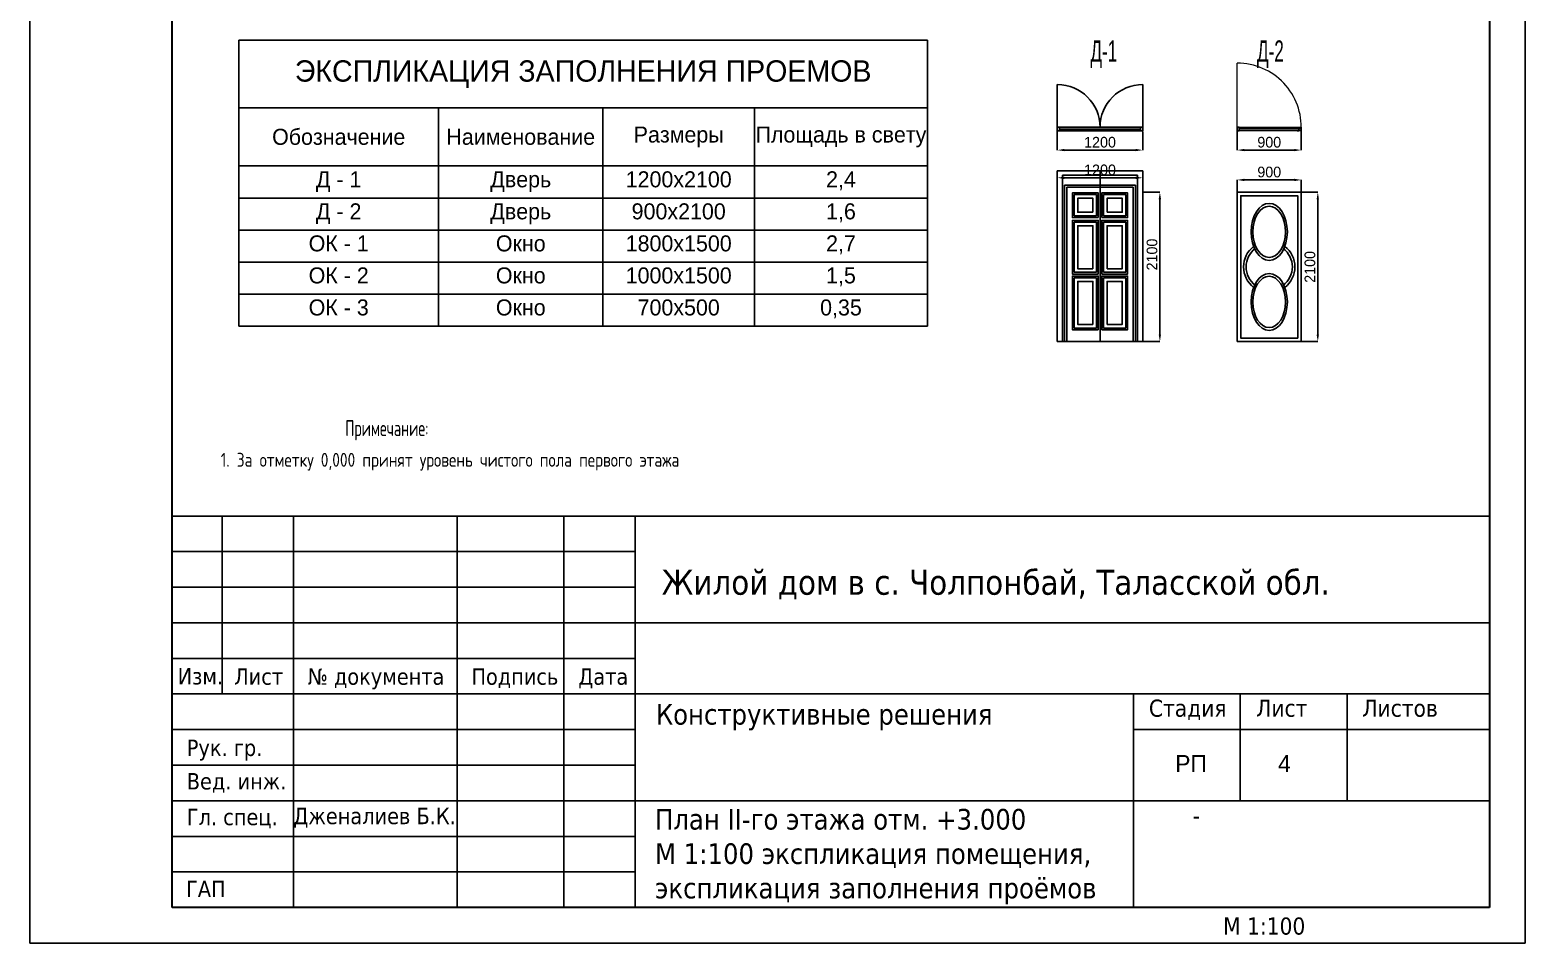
# Model space of a CAD drawing. Header units: millimetres. Extents: x 363119 to 453119, y -246250 to -184425.
# Drawn here: x 432119 to 453119, y -214125 to -201295 of the extents above; entities that cross this region are included whole.
import ezdxf

# ---------------------------------------------------------------- set-up
doc = ezdxf.new("R2010")
doc.units = ezdxf.units.MM
for name, color, linetype in [('0 duvar', 2, 'Continuous'), ('AHSAP KAPI', 152, 'Continuous'), ('Надписи', 211, 'Continuous'), ('Штамп', 222, 'Continuous')]:
    doc.layers.add(name, color=color, linetype=linetype)
doc.layers.add('ahsap', color=222, linetype='Continuous', lineweight=13)
doc.layers.add('Pencere No', color=7, linetype='Continuous', lineweight=13)
doc.styles.add('1', font='ARIALN.TTF', dxfattribs={"width": 0.7})
doc.styles.add('SPDS', font='SPDS.shx')
doc.dimstyles.new('ISO-25', dxfattribs={"dimtxt": 100, "dimasz": 2.5, "dimexe": 1.25, "dimexo": 0.625, "dimtad": 1, "dimdec": 0, "dimtxsty": 'Standard', "dimcen": 2.5, "dimadec": 0, "dimazin": 0, "dimtfac": 1, "dimtdec": 0, "dimtmove": 0, "dimatfit": 3, "dimfxl": 0, "dimarcsym": 0})

# ---------------------------------------------------------------- blocks, each defined once
blk = doc.blocks.new('*T356')
at = {"layer": 'ahsap', "color": 0, "linetype": 'ByBlock', "lineweight": -2}
for p, q in [((0, 0), (9669, 0)), ((0, 0), (0, -4016)), ((9669, 0), (9669, -4016)), ((0, -950), (9669, -950)), ((2803, -950), (2803, -4016)), ((5112, -950), (5112, -4016)), ((7240, -950), (7240, -4016)), ((0, -1766), (9669, -1766)), ((0, -2216), (9669, -2216)), ((0, -2666), (9669, -2666)), ((0, -3116), (9669, -3116)), ((0, -3566), (9669, -3566)), ((0, -4016), (9669, -4016))]:
    blk.add_line(p, q, dxfattribs=at)
at = {"layer": 'ahsap', "color": 0}
for s, insert, char_height, width, attachment_point in [('ЭКСПЛИКАЦИЯ ЗАПОЛНЕНИЯ ПРОЕМОВ', (4834, -475), 300, 9518.96, 5), ('Обозначение', (1401, -1358), 225, 2652.9, 5), ('Наименование', (3958, -1358), 225, 2159.6, 5), ('Размеры', (6176, -1358), 225, 1977.66, 5), ('Площадь в свету', (8455, -1358), 225, 2278.81, 5), ('Д - 1', (1401, -1841), 225, 2652.9, 2), ('Дверь', (3958, -1841), 225, 2159.6, 2), ('1200х2100', (6176, -1841), 225, 1977.66, 2), ('2,4', (8455, -1841), 225, 2278.81, 2), ('Д - 2', (1401, -2291), 225, 2652.9, 2), ('Дверь', (3958, -2291), 225, 2159.6, 2), ('900х2100', (6176, -2291), 225, 1977.66, 2), ('1,6', (8455, -2291), 225, 2278.81, 2), ('ОК - 1', (1401, -2741), 225, 2652.9, 2), ('Окно', (3958, -2741), 225, 2159.6, 2), ('1800х1500', (6176, -2741), 225, 1977.66, 2), ('2,7', (8455, -2741), 225, 2278.81, 2), ('ОК - 2', (1401, -3191), 225, 2652.9, 2), ('Окно', (3958, -3191), 225, 2159.6, 2), ('1000х1500', (6176, -3191), 225, 1977.66, 2), ('1,5', (8455, -3191), 225, 2278.81, 2), ('ОК - 3', (1401, -3641), 225, 2652.9, 2), ('Окно', (3958, -3641), 225, 2159.6, 2), ('700х500', (6176, -3641), 225, 1977.66, 2), ('0,35', (8455, -3641), 225, 2278.81, 2)]:
    blk.add_mtext(s, dxfattribs=dict(at, insert=insert, char_height=char_height, width=width, attachment_point=attachment_point))
blk = doc.blocks.new('*D359')
at = {"layer": 'ahsap', "color": 0, "lineweight": -2}
for p, q in [((449076, -202713), (449076, -202984)), ((449976, -202713), (449976, -202984)), ((449176, -202984), (449876, -202984))]:
    blk.add_line(p, q, dxfattribs=at)
at = {"layer": 'ahsap', "color": 0}
for points in [[(449176, -202967), (449176, -203000), (449076, -202984)], [(449876, -202967), (449876, -203000), (449976, -202984)]]:
    blk.add_solid(points, dxfattribs=at)
at = {"layer": 'DEFPOINTS', "color": 0}
for p in [(449076, -202712), (449976, -202712), (449976, -202984)]:
    blk.add_point(p, dxfattribs=at)
at = {"layer": 'ahsap', "color": 0, "insert": (449526, -202874), "char_height": 150, "attachment_point": 5}
blk.add_mtext('900', dxfattribs=at)
blk = doc.blocks.new('*D360')
at = {"layer": 'ahsap', "color": 0, "lineweight": -2}
for p, q in [((447749, -203575), (447990, -203575)), ((447990, -203675), (447990, -205575)), ((447750, -205675), (447990, -205675))]:
    blk.add_line(p, q, dxfattribs=at)
at = {"layer": 'ahsap', "color": 0}
for points in [[(447973, -203675), (448006, -203675), (447990, -203575)], [(447973, -205575), (448006, -205575), (447990, -205675)]]:
    blk.add_solid(points, dxfattribs=at)
at = {"layer": 'DEFPOINTS', "color": 0}
for p in [(447749, -203575), (447750, -205675), (447990, -205675)]:
    blk.add_point(p, dxfattribs=at)
at = {"layer": 'ahsap', "color": 0, "insert": (447880, -204451), "char_height": 150, "attachment_point": 5, "rotation": 90}
blk.add_mtext('2100', dxfattribs=at)
blk = doc.blocks.new('*D361')
at = {"layer": 'ahsap', "color": 0, "lineweight": -2}
for p, q in [((446549, -203522), (446549, -203373)), ((446649, -203373), (447649, -203373)), ((447749, -203522), (447749, -203373))]:
    blk.add_line(p, q, dxfattribs=at)
at = {"layer": 'ahsap', "color": 0}
for points in [[(446649, -203356), (446649, -203390), (446549, -203373)], [(447649, -203356), (447649, -203390), (447749, -203373)]]:
    blk.add_solid(points, dxfattribs=at)
at = {"layer": 'DEFPOINTS', "color": 0}
for p in [(447749, -203373), (446549, -203522), (447749, -203522)]:
    blk.add_point(p, dxfattribs=at)
at = {"layer": 'ahsap', "color": 0, "insert": (447149, -203263), "char_height": 150, "attachment_point": 5}
blk.add_mtext('1200', dxfattribs=at)
blk = doc.blocks.new('*D362')
at = {"layer": 'ahsap', "color": 0, "lineweight": -2}
for p, q in [((446549, -202713), (446549, -202984)), ((447749, -202723), (447749, -202984)), ((446649, -202984), (447649, -202984))]:
    blk.add_line(p, q, dxfattribs=at)
at = {"layer": 'ahsap', "color": 0}
for points in [[(446649, -202967), (446649, -203000), (446549, -202984)], [(447649, -202967), (447649, -203000), (447749, -202984)]]:
    blk.add_solid(points, dxfattribs=at)
at = {"layer": 'DEFPOINTS', "color": 0}
for p in [(446549, -202712), (447749, -202723), (447749, -202984)]:
    blk.add_point(p, dxfattribs=at)
at = {"layer": 'ahsap', "color": 0, "insert": (447149, -202874), "char_height": 150, "attachment_point": 5}
blk.add_mtext('1200', dxfattribs=at)
blk = doc.blocks.new('Дверь 1200')
blk.add_line((383631, -106585), (383631, -106535))
at = {"layer": 'AHSAP KAPI'}
blk.add_lwpolyline([(382431, -106560), (382431, -106535), (382461, -106535), (382461, -106585), (382431, -106585), (382431, -106560), (382431, -106585), (382461, -106585), (383601, -106585), (383631, -106585), (383631, -106535), (383601, -106535), (383601, -106585), (383601, -106560), (382461, -106560), (382461, -106535), (383601, -106535), (382431, -106535), (382461, -106535), (382431, -106535), (382431, -105935), (382431, -106535), (383631, -106535), (383631, -105935)], dxfattribs=at)
for centre, start, end in [((382431, -106535), 360, 90), ((383631, -106535), 90.0426, 180)]:
    blk.add_arc(centre, 600, start, end, dxfattribs=at)
blk = doc.blocks.new('*D363')
at = {"layer": 'ahsap', "color": 0, "lineweight": -2}
for p, q in [((449976, -203575), (450208, -203575)), ((450208, -205575), (450208, -203675)), ((449976, -205675), (450208, -205675))]:
    blk.add_line(p, q, dxfattribs=at)
at = {"layer": 'ahsap', "color": 0}
for points in [[(450191, -203675), (450224, -203675), (450208, -203575)], [(450191, -205575), (450224, -205575), (450208, -205675)]]:
    blk.add_solid(points, dxfattribs=at)
at = {"layer": 'DEFPOINTS', "color": 0}
for p in [(449976, -203575), (450208, -203575), (449976, -205675)]:
    blk.add_point(p, dxfattribs=at)
at = {"layer": 'ahsap', "color": 0, "insert": (450098, -204625), "char_height": 150, "attachment_point": 5, "rotation": 90}
blk.add_mtext('2100', dxfattribs=at)
blk = doc.blocks.new('*D364')
at = {"layer": 'ahsap', "color": 0, "lineweight": -2}
for p, q in [((449076, -203575), (449076, -203403)), ((449176, -203403), (449876, -203403)), ((449976, -203575), (449976, -203403))]:
    blk.add_line(p, q, dxfattribs=at)
at = {"layer": 'ahsap', "color": 0}
for points in [[(449176, -203386), (449176, -203420), (449076, -203403)], [(449876, -203386), (449876, -203420), (449976, -203403)]]:
    blk.add_solid(points, dxfattribs=at)
at = {"layer": 'DEFPOINTS', "color": 0}
for p in [(449976, -203403), (449076, -203575), (449976, -203575)]:
    blk.add_point(p, dxfattribs=at)
at = {"layer": 'ahsap', "color": 0, "insert": (449526, -203293), "char_height": 150, "attachment_point": 5}
blk.add_mtext('900', dxfattribs=at)
blk = doc.blocks.new('Дверь Д2')
at = {"layer": 'AHSAP KAPI', "linetype": 'Continuous'}
for points in [[(384327, -109883), (384327, -107783), (385227, -107783), (385227, -109883), (384327, -109883)], [(384377, -107833), (384377, -107833), (385177, -107833), (385177, -109833), (384377, -109833), (384377, -107833)]]:
    blk.add_lwpolyline(points, dxfattribs=at)
for radius, start, end in [(361, 127.2821, 232.7179), (361, 307.2821, 52.7179), (325, 127.2821, 232.7179), (325, 307.2821, 52.7179)]:
    blk.add_arc((384777, -108833), radius, start, end, dxfattribs=at)
for major_axis in [(0, -400), (0, -360)]:
    blk.add_ellipse((384777, -108341), major_axis=major_axis, ratio=0.636973, dxfattribs=at)
at = {"layer": 'AHSAP KAPI', "linetype": 'Continuous', "extrusion": (0, 0, -1)}
for major_axis in [(0, 400), (0, 360)]:
    blk.add_ellipse((384777, -109325), major_axis=major_axis, ratio=0.636973, dxfattribs=at)
blk = doc.blocks.new('Дверь Д1')
at = {"layer": 'AHSAP KAPI'}
for p, q in [((382431, -107483), (383631, -107483)), ((382431, -107483), (382431, -109883)), ((383031, -107483), (383031, -109883)), ((383631, -107483), (383631, -109883)), ((382506, -107543), (383556, -107543)), ((382506, -109883), (382506, -107543)), ((383556, -109883), (383556, -107543)), ((382431, -109883), (383631, -109883))]:
    blk.add_line(p, q, dxfattribs=at)
at = {"layer": 'AHSAP KAPI', "linetype": 'Continuous'}
for p, q in [((382534, -109883), (382534, -107683)), ((382534, -107683), (383527, -107683)), ((382564, -109883), (382564, -107713)), ((382564, -107713), (383497, -107713)), ((383497, -109883), (383497, -107713)), ((383527, -109883), (383527, -107683))]:
    blk.add_line(p, q, dxfattribs=at)
for points in [[(383006, -108140), (382644, -108140), (382644, -107793), (383006, -107793)], [(382981, -108115), (382669, -108115), (382669, -107818), (382981, -107818)], [(382931, -108065), (382719, -108065), (382719, -107868), (382931, -107868)], [(383056, -108140), (383417, -108140), (383417, -107793), (383056, -107793)], [(383081, -108115), (383392, -108115), (383392, -107818), (383081, -107818)], [(383131, -108065), (383342, -108065), (383342, -107868), (383131, -107868)], [(383006, -108933), (382644, -108933), (382644, -108180), (383006, -108180)], [(382981, -108908), (382669, -108908), (382669, -108205), (382981, -108205)], [(382931, -108858), (382719, -108858), (382719, -108255), (382931, -108255)], [(383056, -108933), (383417, -108933), (383417, -108180), (383056, -108180)], [(383081, -108908), (383392, -108908), (383392, -108205), (383081, -108205)], [(383131, -108858), (383342, -108858), (383342, -108255), (383131, -108255)], [(383006, -109717), (382644, -109717), (382644, -108963), (383006, -108963)], [(382981, -109692), (382669, -109692), (382669, -108988), (382981, -108988)], [(383056, -109717), (383417, -109717), (383417, -108963), (383056, -108963)], [(383081, -109692), (383392, -109692), (383392, -108988), (383081, -108988)], [(382931, -109642), (382719, -109642), (382719, -109038), (382931, -109038)], [(383131, -109642), (383342, -109642), (383342, -109038), (383131, -109038)]]:
    blk.add_lwpolyline(points, close=True, dxfattribs=at)

msp = doc.modelspace()

# ---------------------------------------------------------------- linework, layer by layer
msp.add_line((434819.3, -208125.1), (434819.3, -210625.1))
at = {"layer": 'ahsap'}
msp.add_lwpolyline([(449075.7, -202662.3), (449075.7, -202712.3), (449105.7, -202712.3), (449105.7, -202662.3), (449075.7, -202662.3), (449105.7, -202662.3), (449975.7, -202662.3), (449975.7, -202712.3), (449918.2, -202712.3), (449943.2, -202712.3), (449943.2, -202662.3), (449943.2, -202712.3), (449105.7, -202712.3), (449105.7, -202687.3), (449975.7, -202687.3), (449105.7, -202687.3), (449105.7, -202712.3), (449075.7, -202712.3), (449075.7, -202662.3), (449075.7, -201762.3)], dxfattribs=at)
msp.add_arc((449075.7, -202662.3), 900, 356.81526, 90, dxfattribs=at)
at = {"layer": 'Штамп', "color": 0}
for p, q in [((434119.3, -208625.1), (440619.3, -208625.1)), ((434119.3, -209125.1), (440619.3, -209125.1)), ((434119.3, -209625.1), (452619.3, -209625.1)), ((434119.3, -210125.1), (440619.3, -210125.1)), ((434119.3, -210625.1), (452619.3, -210625.1)), ((434119.3, -211125.1), (440619.3, -211125.1)), ((434119.3, -211625.1), (440619.3, -211625.1)), ((434119.3, -212125.1), (452619.3, -212125.1)), ((434119.3, -212625.1), (440619.3, -212625.1)), ((434119.3, -213125.1), (440619.3, -213125.1))]:
    msp.add_line(p, q, dxfattribs=at)
for points in [[(453119.3, -214125.1), (432119.3, -214125.1), (432119.3, -184425.1), (453119.3, -184425.1)], [(434119.3, -213625.1), (435819.3, -213625.1), (435819.3, -208125.1), (434119.3, -208125.1)], [(435819.3, -213625.1), (438119.3, -213625.1), (438119.3, -208125.1), (435819.3, -208125.1)], [(438119.3, -213625.1), (439619.3, -213625.1), (439619.3, -208125.1), (438119.3, -208125.1)], [(439619.3, -213625.1), (440619.3, -213625.1), (440619.3, -208125.1), (439619.3, -208125.1)], [(440619.3, -209625.1), (452619.3, -209625.1), (452619.3, -208125.1), (440619.3, -208125.1)], [(440619.3, -210625.1), (452619.3, -210625.1), (452619.3, -209625.1), (440619.3, -209625.1)], [(440619.3, -212125.1), (447619.3, -212125.1), (447619.3, -210625.1), (440619.3, -210625.1)], [(447619.3, -211125.1), (449119.3, -211125.1), (449119.3, -210625.1), (447619.3, -210625.1)], [(449119.3, -211125.1), (450619.3, -211125.1), (450619.3, -210625.1), (449119.3, -210625.1)], [(450619.3, -211125.1), (452619.3, -211125.1), (452619.3, -210625.1), (450619.3, -210625.1)], [(447619.3, -212125.1), (449119.3, -212125.1), (449119.3, -211125.1), (447619.3, -211125.1)], [(449119.3, -212125.1), (450619.3, -212125.1), (450619.3, -211125.1), (449119.3, -211125.1)], [(450619.3, -212125.1), (452619.3, -212125.1), (452619.3, -211125.1), (450619.3, -211125.1)], [(440619.3, -213625.1), (447619.3, -213625.1), (447619.3, -212125.1), (440619.3, -212125.1)]]:
    msp.add_lwpolyline(points, close=True, dxfattribs=at)
at = {"layer": 'Штамп', "color": 0, "lineweight": 30}
for points in [[(434119.3, -213625.1), (434119.3, -184925.1), (452619.3, -184925.1), (452619.3, -213625.1)], [(452619.3, -213625.1), (434119.3, -213625.1)]]:
    msp.add_lwpolyline(points, dxfattribs=at)

# ---------------------------------------------------------------- block references
msp.add_blockref('*T356', (435055.6, -201441))
at = {"layer": 'ahsap'}
for name, p in [('Дверь 1200', (64118.3, -96127.7)), ('Дверь Д1', (64118.3, -95791.9)), ('Дверь Д2', (64748.3, -95791.9))]:
    msp.add_blockref(name, p, dxfattribs=at)

# ---------------------------------------------------------------- texts
at = {"layer": '0 duvar', "color": 0, "ltscale": 0.071429, "style": 'SPDS', "width": 0.8}
msp.add_text('Примечание:', height=225, dxfattribs=at).set_placement((436548.4, -207002.8))
at = {"layer": '0 duvar', "color": 0, "ltscale": 0.071429, "style": 'SPDS'}
msp.add_text('1. За отметку 0,000 принят уровень чистого пола первого этажа ', height=195, dxfattribs=at).set_placement((434799.4, -207432.6))
at = {"layer": 'Pencere No', "style": '1', "width": 0.7}
for s, p in [('Д-1', (447014, -201743.1)), ('Д-2', (449353.6, -201743.1))]:
    msp.add_text(s, height=300, dxfattribs=at).set_placement(p)
at = {"layer": 'Надписи', "color": 0, "ltscale": 0.5}
for s, height, p in [('РП', 240.85, (448204.6, -211722.9)), ('4', 240.9, (449649.7, -211722.9))]:
    msp.add_text(s, height=height, dxfattribs=at).set_placement(p)
at = {"layer": 'Надписи', "color": 0, "ltscale": 0.5, "attachment_point": 1}
for s, insert, char_height, width in [('{\\fTahoma|b0|i0|c204|p32;Жилой дом в с. Чолпонбай, Таласской обл.}', (440993, -208880.5), 350, 11377.885), ('{\\fTahoma|b0|i0|c204|p32;Изм.}', (434194.1, -210260.8), 230, 699.489), ('{\\fTahoma|b0|i0|c204|p32;Лист}', (434988.2, -210265.8), 230, 716.171), ('{\\fTahoma|b0|i0|c204|p32;№ документа}', (436021, -210265.8), 230, 1994.841), ('{\\fTahoma|b0|i0|c204|p32;Подпись}', (438321, -210265.8), 230, 1261.74), ('{\\fTahoma|b0|i0|c204|p32;Дата}', (439821, -210265.8), 230, 762.824), ('{\\fTahoma|b0|i0|c204|p32;Конструктивные решения}', (440910.7, -210765.3), 290, 6469.464), ('{\\fTahoma|b0|i0|c204|p32;Стадия}', (447835.6, -210703.9), 240.853, 6469.464), ('{\\fTahoma|b0|i0|c204|p32;Лист}', (449341.8, -210703.9), 240.853, 6469.464), ('{\\fTahoma|b0|i0|c204|p32;Листов}', (450832.7, -210703.9), 240.853, 6469.464), ('{\\fTahoma|b0|i0|c204|p32;Рук. гр.}', (434322.3, -211265.8), 230, 1434.854), ('{\\fTahoma|b0|i0|c204|p32;Вед. инж.}', (434322.3, -211736.5), 230, 1434.854), ('{\\fTahoma|b0|i0|c204|p32;Гл. спец.}', (434322.3, -212238.5), 230, 1434.854), ('{\\fTahoma|b0|i0|c204|p32;Дженалиев Б.К.}', (435819.3, -212224.1), 230, 2372.469), ('{\\fTahoma|b0|i0|c204|p32;План\\fTahoma|b0|i0|c0|p32; II\\fTahoma|b0|i0|c204|p32;-го этажа отм. +3.000 \\PМ 1:100\\fTahoma|b0|i0|c0|p32; \\fTahoma|b0|i0|c204|p32;экспликация помещения, \\Pэкспликация заполнения проёмов}', (440899.3, -212239.8), 290, 6762.534), ('{\\fTahoma|b0|i0|c204|p32;   -}', (448180.3, -212213.1), 240.853, 4340.302), ('{\\fTahoma|b0|i0|c204|p32;ГАП}', (434312.4, -213247.7), 230, 1444.708), ('{\\fTahoma|b0|i0|c204|p32;М 1:100}', (448878.1, -213764.9), 240.853, 6469.464)]:
    msp.add_mtext(s, dxfattribs=dict(at, insert=insert, char_height=char_height, width=width))

# ---------------------------------------------------------------- dimensions: what is measured, and where the dimension line sits
at = {"layer": 'ahsap', "color": 0}
for base, p1, p2, picture, middle in [((447749, -202983.7), (446549.1, -202712.3), (447749, -202723), '*D362', (447149.1, -202873.7)), ((449975.7, -202983.7), (449075.7, -202712.3), (449975.7, -202712.3), '*D359', (449525.7, -202873.7)), ((447749.1, -203372.9), (446549.1, -203522), (447749.1, -203522), '*D361', (447149.1, -203262.9)), ((449975.7, -203403), (449075.7, -203575.1), (449975.7, -203575.1), '*D364', (449525.7, -203293))]:
    dim = msp.add_linear_dim(base=base, p1=p1, p2=p2, dimstyle='ISO-25', override={"dimtxt": 150, "dimasz": 100, "dimexe": 0.125, "dimexo": 0.25, "dimgap": 35, "dimdec": 0}, dxfattribs=at)
    dim.commit()
    dim.dimension.update_dxf_attribs({"geometry": picture, "text_midpoint": middle})
dim = msp.add_linear_dim(base=(447989.5, -205675.1), p1=(447749.1, -203575.1), p2=(447750, -205675.1), angle=90, dimstyle='ISO-25', override={"dimtxt": 150, "dimasz": 100, "dimexe": 0.125, "dimexo": 0.25, "dimgap": 35, "dimdec": 0}, dxfattribs=at)
dim.commit()
dim.dimension.update_dxf_attribs({"geometry": '*D360', "text_midpoint": (447989.5, -204451.1), "dimtype": 160})
dim = msp.add_linear_dim(base=(450207.5, -203575.1), p1=(449975.7, -205675.1), p2=(449975.7, -203575.1), angle=90, dimstyle='ISO-25', override={"dimtxt": 150, "dimasz": 100, "dimexe": 0.125, "dimexo": 0.25, "dimgap": 35, "dimdec": 0}, dxfattribs=at)
dim.commit()
dim.dimension.update_dxf_attribs({"geometry": '*D363', "text_midpoint": (450097.5, -204625.1)})

doc.saveas('drawing.dxf')
